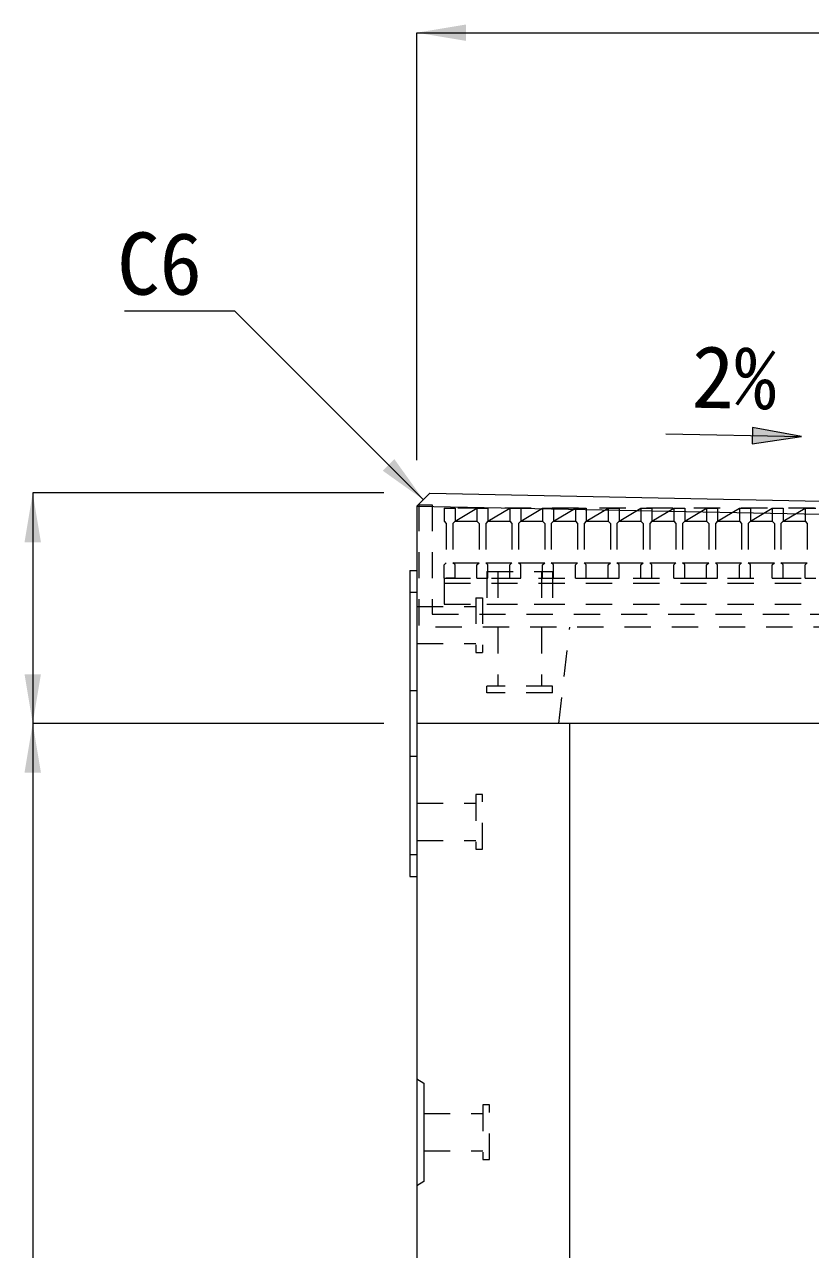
# Model space of a CAD drawing. Units: millimetres at full size, sheet at 1:40. Extents: x 69750 to 116230, y -28801 to 513.
# Drawn here: x 75683 to 76043, y -22400 to -21840 of the extents above; entities that cross this region are included whole.
import ezdxf
from ezdxf.enums import TextEntityAlignment as Align

# ---------------------------------------------------------------- set-up
doc = ezdxf.new("R2010")
doc.units = ezdxf.units.MM
doc.header["$LTSCALE"] = 40
doc.linetypes.add('USER1', pattern=[0.54, 0.3, -0.24])
doc.linetypes.add('USER4', pattern=[0.54, 0.3, -0.24])
for name, color, linetype, lineweight in [('インサート', 92, 'USER1', 5), ('グレーチング', 7, 'USER1', 5), ('ジョイント', 7, 'Continuous', 5), ('受枠', 3, 'USER1', 9), ('寸法線', 7, 'Continuous', 9), ('引出線', 4, 'Continuous', 9), ('本体', 7, 'Continuous', 20)]:
    doc.layers.add(name, color=color, linetype=linetype, lineweight=lineweight)
doc.styles.add('ＭＳ ゴシック', font='')
doc.styles.get('ＭＳ ゴシック').set_extended_font_data('MS Gothic')

# ---------------------------------------------------------------- blocks, each defined once
blk = doc.blocks.new('filled_arrow')
at = {"color": 0, "linetype": 'Continuous', "lineweight": -2}
blk.add_solid([(7.5, 1.25), (0, 0), (7.5, -1.25)], dxfattribs=at)

msp = doc.modelspace()

# ---------------------------------------------------------------- hatches: boundary and pattern name
at = {"layer": '引出線'}
msp.add_hatch(color=256, dxfattribs=at).paths.add_polyline_path([(76016.1, -22023.84), (76015.95, -22031.34), (76038.52, -22028.04)])

# ---------------------------------------------------------------- linework, layer by layer
at = {"layer": 'インサート'}
for p, q in [((75894.61, -22089.74), (75894.61, -22104.74)), ((75894.61, -22089.74), (75924.61, -22089.74)), ((75899.61, -22089.74), (75899.61, -22104.74)), ((75919.61, -22089.74), (75919.61, -22104.74)), ((75924.61, -22089.74), (75924.61, -22104.74)), ((75889.61, -22101.75), (75889.61, -22126.74)), ((75889.61, -22101.75), (75892.61, -22101.75)), ((75892.61, -22101.75), (75892.61, -22126.74)), ((75894.61, -22104.74), (75924.61, -22104.74)), ((75862.61, -22105.74), (75889.61, -22105.74)), ((75899.61, -22115.24), (75899.61, -22142.24)), ((75919.61, -22115.24), (75919.61, -22142.24)), ((75862.61, -22122.75), (75889.61, -22122.75)), ((75889.61, -22126.74), (75892.61, -22126.74)), ((75924.61, -22142.24), (75894.61, -22142.24)), ((75894.61, -22145.24), (75894.61, -22142.24)), ((75924.61, -22145.24), (75924.61, -22142.24)), ((75924.61, -22145.24), (75894.61, -22145.24))]:
    msp.add_line(p, q, dxfattribs=at)
at = {"layer": 'インサート', "linetype": 'USER4', "lineweight": 9}
for p, q in [((75892.61, -22191.74), (75889.61, -22191.74)), ((75889.61, -22191.74), (75889.61, -22216.74)), ((75892.61, -22216.74), (75892.61, -22191.74)), ((75862.61, -22195.74), (75889.61, -22195.74)), ((75862.61, -22195.74), (75862.61, -22212.74)), ((75862.61, -22212.74), (75889.61, -22212.74)), ((75889.61, -22216.74), (75892.61, -22216.74)), ((75895.81, -22333.74), (75892.81, -22333.74)), ((75892.81, -22333.74), (75892.81, -22358.74)), ((75895.81, -22358.74), (75895.81, -22333.74)), ((75865.81, -22337.74), (75892.81, -22337.74)), ((75865.81, -22337.74), (75865.81, -22354.74)), ((75865.81, -22354.74), (75892.81, -22354.74)), ((75892.81, -22358.74), (75895.81, -22358.74))]:
    msp.add_line(p, q, dxfattribs=at)
at = {"layer": 'グレーチング'}
for p, q in [((76390.11, -22060.74), (75875.11, -22060.74)), ((75875.11, -22060.74), (75875.11, -22066.74)), ((75875.11, -22060.74), (75880.11, -22060.74)), ((75880.11, -22060.74), (75880.11, -22066.74)), ((75880.11, -22066.74), (75890.11, -22060.74)), ((75890.11, -22060.74), (75890.11, -22066.74)), ((75890.11, -22060.74), (75895.11, -22060.74)), ((75895.11, -22060.74), (75895.11, -22066.74)), ((75895.11, -22066.74), (75905.11, -22060.74)), ((75905.11, -22060.74), (75905.11, -22066.74)), ((75905.11, -22060.74), (75910.11, -22060.74)), ((75910.11, -22060.74), (75910.11, -22066.74)), ((75910.11, -22066.74), (75920.11, -22060.74)), ((75920.11, -22060.74), (75920.11, -22066.74)), ((75920.11, -22060.74), (75925.11, -22060.74)), ((75925.11, -22060.74), (75925.11, -22066.74)), ((75925.11, -22066.74), (75935.11, -22060.74)), ((75935.11, -22060.74), (75940.11, -22060.74)), ((75935.11, -22060.74), (75935.11, -22066.74)), ((75940.11, -22060.74), (75940.11, -22066.74)), ((75940.11, -22066.74), (75950.11, -22060.74)), ((75950.11, -22060.74), (75950.11, -22066.74)), ((75950.11, -22060.74), (75955.11, -22060.74)), ((75955.11, -22060.74), (75955.11, -22066.74)), ((75955.11, -22066.74), (75965.11, -22060.74)), ((75965.11, -22060.74), (75970.11, -22060.74)), ((75965.11, -22060.74), (75965.11, -22066.74)), ((75970.11, -22060.74), (75970.11, -22066.74)), ((75970.11, -22066.74), (75980.11, -22060.74)), ((75980.11, -22060.74), (75980.11, -22066.74)), ((75980.11, -22060.74), (75985.11, -22060.74)), ((75985.11, -22060.74), (75985.11, -22066.74)), ((75985.11, -22066.74), (75995.11, -22060.74)), ((75995.11, -22060.74), (76000.11, -22060.74)), ((75995.11, -22060.74), (75995.11, -22066.74)), ((76000.11, -22060.74), (76000.11, -22066.74)), ((76000.11, -22066.74), (76010.11, -22060.74)), ((76010.11, -22060.74), (76010.11, -22066.74)), ((76010.11, -22060.74), (76015.11, -22060.74)), ((76015.11, -22060.74), (76015.11, -22066.74)), ((76015.11, -22066.74), (76025.11, -22060.74)), ((76025.11, -22060.74), (76025.11, -22066.74)), ((76025.11, -22060.74), (76030.11, -22060.74)), ((76030.11, -22060.74), (76030.11, -22066.74)), ((76030.11, -22066.74), (76040.11, -22060.74)), ((76040.11, -22060.74), (76045.11, -22060.74)), ((76040.11, -22060.74), (76040.11, -22066.74)), ((75875.11, -22066.74), (75876.11, -22067.74)), ((75876.11, -22067.74), (75876.11, -22085.74)), ((75880.11, -22066.74), (75879.11, -22067.74)), ((75879.11, -22067.74), (75879.11, -22085.74)), ((75880.11, -22066.74), (75890.11, -22066.74)), ((75890.11, -22066.74), (75891.11, -22067.74)), ((75891.11, -22067.74), (75891.11, -22085.74)), ((75895.11, -22066.74), (75894.11, -22067.74)), ((75894.11, -22067.74), (75894.11, -22085.74)), ((75895.11, -22066.74), (75905.11, -22066.74)), ((75905.11, -22066.74), (75906.11, -22067.74)), ((75906.11, -22067.74), (75906.11, -22085.74)), ((75910.11, -22066.74), (75909.11, -22067.74)), ((75909.11, -22067.74), (75909.11, -22085.74)), ((75910.11, -22066.74), (75920.11, -22066.74)), ((75920.11, -22066.74), (75921.11, -22067.74)), ((75921.11, -22067.74), (75921.11, -22085.74)), ((75925.11, -22066.74), (75924.11, -22067.74)), ((75924.11, -22067.74), (75924.11, -22085.74)), ((75925.11, -22066.74), (75935.11, -22066.74)), ((75935.11, -22066.74), (75936.11, -22067.74)), ((75936.11, -22067.74), (75936.11, -22085.74)), ((75940.11, -22066.74), (75939.11, -22067.74)), ((75939.11, -22067.74), (75939.11, -22085.74)), ((75940.11, -22066.74), (75950.11, -22066.74)), ((75950.11, -22066.74), (75951.11, -22067.74)), ((75951.11, -22067.74), (75951.11, -22085.74)), ((75955.11, -22066.74), (75954.11, -22067.74)), ((75954.11, -22067.74), (75954.11, -22085.74)), ((75955.11, -22066.74), (75965.11, -22066.74)), ((75965.11, -22066.74), (75966.11, -22067.74)), ((75966.11, -22067.74), (75966.11, -22085.74)), ((75970.11, -22066.74), (75969.11, -22067.74)), ((75969.11, -22067.74), (75969.11, -22085.74)), ((75970.11, -22066.74), (75980.11, -22066.74)), ((75980.11, -22066.74), (75981.11, -22067.74)), ((75981.11, -22067.74), (75981.11, -22085.74)), ((75985.11, -22066.74), (75984.11, -22067.74)), ((75984.11, -22067.74), (75984.11, -22085.74)), ((75985.11, -22066.74), (75995.11, -22066.74)), ((75995.11, -22066.74), (75996.11, -22067.74)), ((75996.11, -22067.74), (75996.11, -22085.74)), ((76000.11, -22066.74), (75999.11, -22067.74)), ((75999.11, -22067.74), (75999.11, -22085.74)), ((76000.11, -22066.74), (76010.11, -22066.74)), ((76010.11, -22066.74), (76011.11, -22067.74)), ((76011.11, -22067.74), (76011.11, -22085.74)), ((76015.11, -22066.74), (76014.11, -22067.74)), ((76014.11, -22067.74), (76014.11, -22085.74)), ((76015.11, -22066.74), (76025.11, -22066.74)), ((76025.11, -22066.74), (76026.11, -22067.74)), ((76026.11, -22067.74), (76026.11, -22085.74)), ((76030.11, -22066.74), (76029.11, -22067.74)), ((76029.11, -22067.74), (76029.11, -22085.74)), ((76030.11, -22066.74), (76040.11, -22066.74)), ((76040.11, -22066.74), (76041.11, -22067.74)), ((76041.11, -22067.74), (76041.11, -22085.74)), ((75875.11, -22086.74), (75876.11, -22085.74)), ((75875.11, -22092.74), (75875.11, -22086.74)), ((75880.11, -22086.74), (75879.11, -22085.74)), ((75879.11, -22085.74), (75891.11, -22085.74)), ((75880.11, -22092.74), (75880.11, -22086.74)), ((75890.11, -22086.74), (75891.11, -22085.74)), ((75890.11, -22092.74), (75890.11, -22086.74)), ((75895.11, -22086.74), (75894.11, -22085.74)), ((75894.11, -22085.74), (75906.11, -22085.74)), ((75895.11, -22092.74), (75895.11, -22086.74)), ((75905.11, -22086.74), (75906.11, -22085.74)), ((75905.11, -22092.74), (75905.11, -22086.74)), ((75910.11, -22086.74), (75909.11, -22085.74)), ((75909.11, -22085.74), (75921.11, -22085.74)), ((75910.11, -22092.74), (75910.11, -22086.74)), ((75920.11, -22086.74), (75921.11, -22085.74)), ((75920.11, -22092.74), (75920.11, -22086.74)), ((75925.11, -22086.74), (75924.11, -22085.74)), ((75924.11, -22085.74), (75936.11, -22085.74)), ((75925.11, -22092.74), (75925.11, -22086.74)), ((75935.11, -22086.74), (75936.11, -22085.74)), ((75935.11, -22092.74), (75935.11, -22086.74)), ((75940.11, -22086.74), (75939.11, -22085.74)), ((75939.11, -22085.74), (75951.11, -22085.74)), ((75940.11, -22092.74), (75940.11, -22086.74)), ((75950.11, -22086.74), (75951.11, -22085.74)), ((75950.11, -22092.74), (75950.11, -22086.74)), ((75955.11, -22086.74), (75954.11, -22085.74)), ((75954.11, -22085.74), (75966.11, -22085.74)), ((75955.11, -22092.74), (75955.11, -22086.74)), ((75965.11, -22086.74), (75966.11, -22085.74)), ((75965.11, -22092.74), (75965.11, -22086.74)), ((75970.11, -22086.74), (75969.11, -22085.74)), ((75969.11, -22085.74), (75981.11, -22085.74)), ((75970.11, -22092.74), (75970.11, -22086.74)), ((75980.11, -22086.74), (75981.11, -22085.74)), ((75980.11, -22092.74), (75980.11, -22086.74)), ((75985.11, -22086.74), (75984.11, -22085.74)), ((75984.11, -22085.74), (75996.11, -22085.74)), ((75985.11, -22092.74), (75985.11, -22086.74)), ((75995.11, -22086.74), (75996.11, -22085.74)), ((75995.11, -22092.74), (75995.11, -22086.74)), ((76000.11, -22086.74), (75999.11, -22085.74)), ((75999.11, -22085.74), (76011.11, -22085.74)), ((76000.11, -22092.74), (76000.11, -22086.74)), ((76010.11, -22086.74), (76011.11, -22085.74)), ((76010.11, -22092.74), (76010.11, -22086.74)), ((76015.11, -22086.74), (76014.11, -22085.74)), ((76014.11, -22085.74), (76026.11, -22085.74)), ((76015.11, -22092.74), (76015.11, -22086.74)), ((76025.11, -22086.74), (76026.11, -22085.74)), ((76025.11, -22092.74), (76025.11, -22086.74)), ((76030.11, -22086.74), (76029.11, -22085.74)), ((76029.11, -22085.74), (76041.11, -22085.74)), ((76030.11, -22092.74), (76030.11, -22086.74)), ((76040.11, -22086.74), (76041.11, -22085.74)), ((76040.11, -22092.74), (76040.11, -22086.74)), ((75875.11, -22092.74), (75880.11, -22092.74)), ((75875.11, -22092.74), (75880.11, -22092.74)), ((75880.11, -22092.74), (75876.11, -22092.74)), ((75890.11, -22092.74), (75895.11, -22092.74)), ((75905.11, -22092.74), (75910.11, -22092.74)), ((75920.11, -22092.74), (75925.11, -22092.74)), ((75935.11, -22092.74), (75940.11, -22092.74)), ((75950.11, -22092.74), (75955.11, -22092.74)), ((75965.11, -22092.74), (75970.11, -22092.74)), ((75980.11, -22092.74), (75985.11, -22092.74)), ((75995.11, -22092.74), (76000.11, -22092.74)), ((76010.11, -22092.74), (76015.11, -22092.74)), ((76025.11, -22092.74), (76030.11, -22092.74)), ((76040.11, -22092.74), (76045.11, -22092.74))]:
    msp.add_line(p, q, dxfattribs=at)
at = {"layer": 'ジョイント'}
for p, q in [((75859.41, -22089.24), (75862.61, -22089.24)), ((75859.41, -22089.24), (75859.41, -22229.24)), ((75862.61, -22089.24), (75862.61, -22229.24)), ((75859.41, -22229.24), (75862.61, -22229.24))]:
    msp.add_line(p, q, dxfattribs=at)
at = {"layer": 'ジョイント', "linetype": 'USER4'}
for p, q in [((75859.41, -22099.24), (75862.61, -22099.24)), ((75859.41, -22144.24), (75862.61, -22144.24)), ((75859.41, -22174.24), (75862.61, -22174.24)), ((75859.41, -22219.24), (75862.61, -22219.24))]:
    msp.add_line(p, q, dxfattribs=at)
at = {"layer": '受枠'}
for p, q in [((75863.61, -22059.24), (75863.61, -22115.24)), ((75863.61, -22059.24), (75869.61, -22059.24)), ((75869.61, -22059.24), (75869.61, -22109.24)), ((75869.61, -22109.24), (76395.61, -22109.24)), ((76401.61, -22115.24), (75863.61, -22115.24))]:
    msp.add_line(p, q, dxfattribs=at)
at = {"layer": '受枠', "lineweight": 5}
for p, q in [((75875.11, -22092.74), (76390.11, -22092.74)), ((75875.11, -22092.74), (75875.11, -22109.24)), ((75875.11, -22095.04), (76390.11, -22095.04)), ((75875.11, -22104.74), (76390.11, -22104.74))]:
    msp.add_line(p, q, dxfattribs=at)
at = {"layer": '寸法線'}
for p, q in [((75862.61, -21843.3), (76132.61, -21843.3)), ((75862.61, -22038.84), (75862.61, -21843.3)), ((75687.01, -22053.84), (75687.01, -22159.24)), ((75847.61, -22053.84), (75687.01, -22053.84)), ((75687.01, -22159.24), (75687.01, -22759.24)), ((75847.61, -22159.24), (75687.01, -22159.24)), ((75847.61, -22159.24), (75687.01, -22159.24))]:
    msp.add_line(p, q, dxfattribs=at)
at = {"layer": '引出線', "lineweight": 13}
msp.add_line((75976.41, -22026.79), (76038.52, -22028.04), dxfattribs=at)
at = {"layer": '引出線'}
msp.add_lwpolyline([(75865.61, -22056.9), (75779.37, -21970.66), (75729.04, -21970.66)], dxfattribs=at)
at = {"layer": '引出線', "lineweight": 13}
msp.add_lwpolyline([(76016.1, -22023.84), (76015.95, -22031.34), (76038.52, -22028.04)], close=True, dxfattribs=at)
at = {"layer": '本体'}
for p, q in [((75862.61, -22059.84), (75868.61, -22053.96)), ((75868.61, -22053.96), (76132.61, -22059.24)), ((75862.61, -22059.84), (75862.61, -22159.24)), ((75862.61, -22159.24), (75862.61, -23009.24)), ((76402.61, -22159.24), (75862.61, -22159.24)), ((75932.61, -22665.21), (75932.61, -22159.24))]:
    msp.add_line(p, q, dxfattribs=at)
at = {"layer": '本体', "lineweight": 5}
msp.add_line((75862.61, -22059.84), (76132.61, -22065.24), dxfattribs=at)
at = {"layer": '本体', "linetype": 'USER1', "lineweight": 9}
msp.add_line((75927.61, -22159.24), (75932.61, -22115.24), dxfattribs=at)
at = {"layer": '本体', "lineweight": 9}
for p, q in [((75862.61, -22321.74), (75865.81, -22323.74)), ((75865.81, -22323.74), (75865.81, -22368.74)), ((75865.81, -22368.74), (75862.61, -22370.74))]:
    msp.add_line(p, q, dxfattribs=at)

# ---------------------------------------------------------------- block references
at = {"layer": '寸法線', "xscale": 3, "yscale": 3}
msp.add_blockref('filled_arrow', (75862.61, -21843.3), dxfattribs=at)
for p, rotation in [((75687.01, -22053.84), 270), ((75687.01, -22159.24), 90), ((75687.01, -22159.24), 270)]:
    msp.add_blockref('filled_arrow', p, dxfattribs=dict(at, rotation=rotation))
at = {"layer": '引出線', "xscale": 3, "yscale": 3, "rotation": 135}
msp.add_blockref('filled_arrow', (75865.61, -22056.9), dxfattribs=at)

# ---------------------------------------------------------------- texts
at = {"layer": '引出線', "style": 'ＭＳ ゴシック'}
msp.add_text('C6', height=28.48, dxfattribs=at).set_placement((75764.37, -21934.66), align=Align.TOP_RIGHT)
msp.add_text('2%', height=28.48, rotation=359, dxfattribs=at).set_placement((76007.74, -22000.91), align=Align.MIDDLE_CENTER)

doc.saveas('drawing.dxf')
